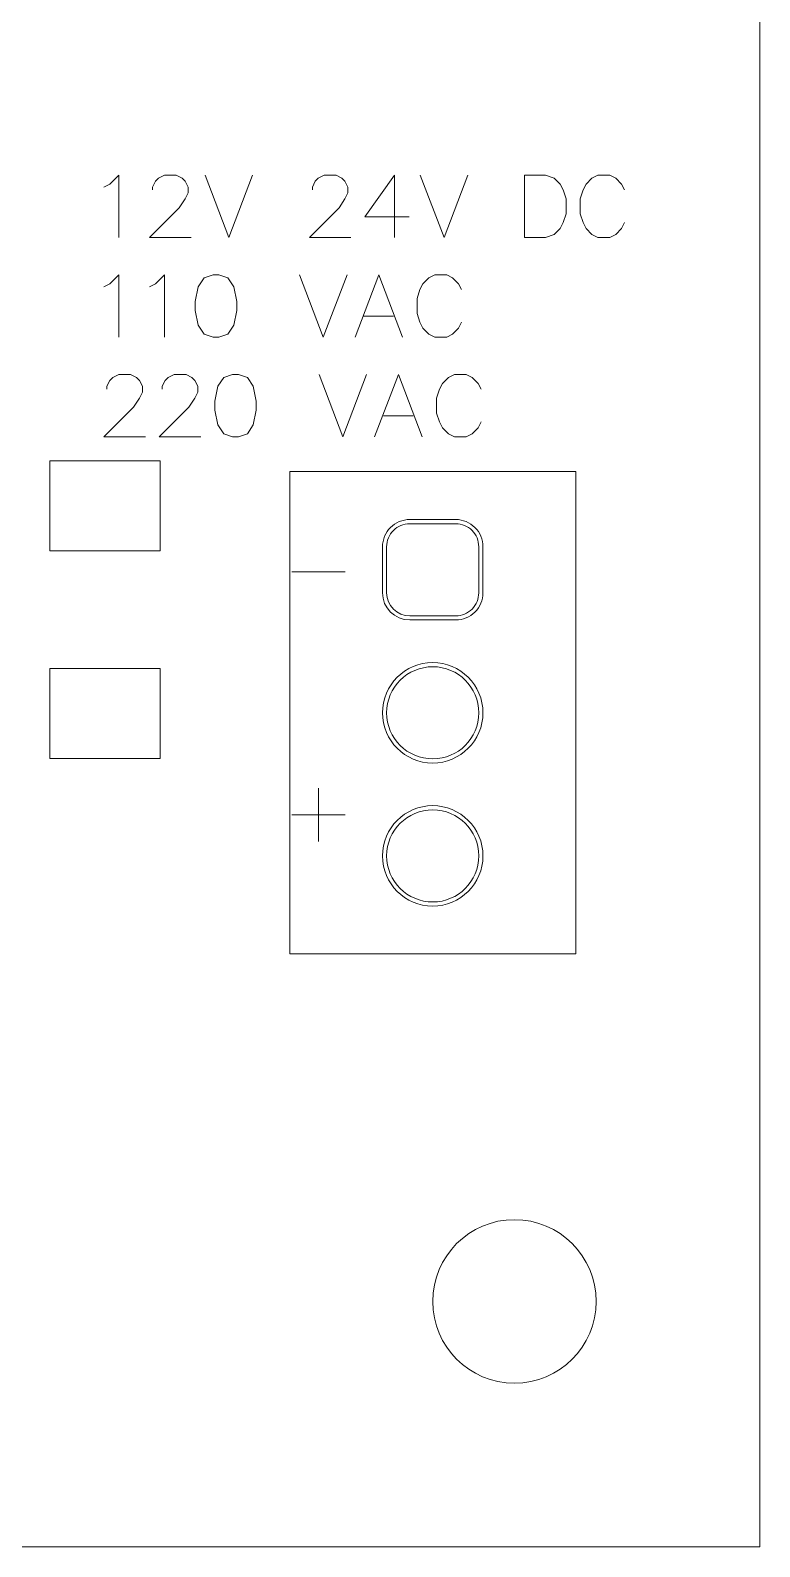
# Model space of a CAD drawing. Header units: millimetres. Extents: x -105 to 95, y -39 to 71.
# Drawn here: x 77.43 to 95.27, y -39.48 to -2.38 of the extents above; entities that cross this region are included whole.
import ezdxf

# ---------------------------------------------------------------- set-up
doc = ezdxf.new("R2010")
doc.units = ezdxf.units.MM
doc.header["$MEASUREMENT"] = 0
for name, color, linetype in [('KeepOutLayer', 7, 'Continuous'), ('MultiLayer', 7, 'Continuous'), ('TopOverlay', 7, 'Continuous')]:
    doc.layers.add(name, color=color, linetype=linetype)

msp = doc.modelspace()

# ---------------------------------------------------------------- linework, layer by layer
at = {"layer": 'KeepOutLayer', "lineweight": 9}
for points in [[(95.2741, -39.4797), (95.2741, -39.4797), (95.2741, 70.5203), (95.2741, 70.5203)], [(-104.7259, -39.4797), (-104.7259, -39.4797), (95.2741, -39.4797), (95.2741, -39.4797)]]:
    msp.add_open_spline(points, degree=3, dxfattribs=at)
at = {"layer": 'MultiLayer', "lineweight": 9}
for points in [[(80.6057, -12.9173), (80.6057, -12.9173), (77.9025, -12.9173), (77.9025, -12.9173)], [(77.9025, -12.9173), (77.9025, -12.9173), (77.9025, -15.1205), (77.9025, -15.1205)], [(80.6057, -15.1205), (80.6057, -15.1205), (80.6057, -12.9173), (80.6057, -12.9173)], [(83.7741, -13.1797), (83.7741, -13.1797), (90.7741, -13.1797), (90.7741, -13.1797)], [(83.7741, -24.9797), (83.7741, -24.9797), (83.7741, -13.1797), (83.7741, -13.1797)], [(90.7741, -24.9797), (90.7741, -24.9797), (90.7741, -13.1797), (90.7741, -13.1797)], [(87.8376, -14.3511), (87.8376, -14.3511), (86.7106, -14.3511), (86.7106, -14.3511)], [(87.8376, -14.4527), (87.8376, -14.4527), (86.7106, -14.4527), (86.7106, -14.4527)], [(77.9025, -15.1205), (77.9025, -15.1205), (80.6057, -15.1205), (80.6057, -15.1205)], [(86.0455, -15.0162), (86.0455, -15.0162), (86.0455, -16.1432), (86.0455, -16.1432)], [(86.1471, -15.0162), (86.1471, -15.0162), (86.1471, -16.1432), (86.1471, -16.1432)], [(88.4011, -16.1432), (88.4011, -16.1432), (88.4011, -15.0162), (88.4011, -15.0162)], [(88.5027, -16.1432), (88.5027, -16.1432), (88.5027, -15.0162), (88.5027, -15.0162)], [(86.0455, -16.1432), (86.0455, -16.5105), (86.3433, -16.8083), (86.7106, -16.8083)], [(86.1471, -16.1432), (86.1471, -16.4544), (86.3994, -16.7067), (86.7106, -16.7067)], [(86.7106, -16.7067), (86.7106, -16.7067), (87.8376, -16.7067), (87.8376, -16.7067)], [(86.7106, -16.8083), (86.7106, -16.8083), (87.8376, -16.8083), (87.8376, -16.8083)], [(80.6057, -17.9973), (80.6057, -17.9973), (77.9025, -17.9973), (77.9025, -17.9973)], [(77.9025, -17.9973), (77.9025, -17.9973), (77.9025, -20.2005), (77.9025, -20.2005)], [(80.6057, -20.2005), (80.6057, -20.2005), (80.6057, -17.9973), (80.6057, -17.9973)], [(77.9025, -20.2005), (77.9025, -20.2005), (80.6057, -20.2005), (80.6057, -20.2005)], [(83.7741, -24.9797), (83.7741, -24.9797), (90.7741, -24.9797), (90.7741, -24.9797)]]:
    msp.add_open_spline(points, degree=3, dxfattribs=at)
for points, knots in [([(86.7106, -14.3511), (86.5342, -14.3511), (86.365, -14.4212), (86.2403, -14.5459), (86.2403, -14.5459), (86.1156, -14.6706), (86.0455, -14.8398), (86.0455, -15.0162)], [0, 0, 0, 0, 0.3333333, 0.3333333, 0.3333333, 0.3333333, 1, 1, 1, 1]), ([(86.7106, -14.4527), (86.5612, -14.4527), (86.4178, -14.5121), (86.3122, -14.6177), (86.3122, -14.6177), (86.2065, -14.7234), (86.1471, -14.8668), (86.1471, -15.0162)], [0, 0, 0, 0, 0.3333333, 0.3333333, 0.3333333, 0.3333333, 1, 1, 1, 1]), ([(88.5027, -15.0162), (88.5027, -14.8398), (88.4326, -14.6706), (88.3079, -14.5459), (88.3079, -14.5459), (88.1832, -14.4212), (88.014, -14.3511), (87.8376, -14.3511)], [0, 0, 0, 0, 0.3333333, 0.3333333, 0.3333333, 0.3333333, 1, 1, 1, 1]), ([(88.4011, -15.0162), (88.4011, -14.8668), (88.3417, -14.7234), (88.2361, -14.6177), (88.2361, -14.6177), (88.1304, -14.5121), (87.9871, -14.4527), (87.8376, -14.4527)], [0, 0, 0, 0, 0.3333333, 0.3333333, 0.3333333, 0.3333333, 1, 1, 1, 1]), ([(87.8376, -16.8083), (88.014, -16.8083), (88.1832, -16.7382), (88.3079, -16.6135), (88.3079, -16.6135), (88.4326, -16.4888), (88.5027, -16.3196), (88.5027, -16.1432)], [0, 0, 0, 0, 0.3333333, 0.3333333, 0.3333333, 0.3333333, 1, 1, 1, 1]), ([(87.8376, -16.7067), (87.9871, -16.7067), (88.1304, -16.6473), (88.2361, -16.5417), (88.2361, -16.5417), (88.3417, -16.436), (88.4011, -16.2927), (88.4011, -16.1432)], [0, 0, 0, 0, 0.3333333, 0.3333333, 0.3333333, 0.3333333, 1, 1, 1, 1]), ([(87.2741, -20.3083), (87.9527, -20.3083), (88.5027, -19.7582), (88.5027, -19.0797), (88.5027, -19.0797), (88.5027, -18.4011), (87.9527, -17.8511), (87.2741, -17.8511), (87.2741, -17.8511), (86.5956, -17.8511), (86.0455, -18.4011), (86.0455, -19.0797), (86.0455, -19.0797), (86.0455, -19.7582), (86.5956, -20.3083), (87.2741, -20.3083)], [0, 0, 0, 0, 0.2, 0.2, 0.2, 0.2, 0.4, 0.4, 0.4, 0.4, 0.6, 0.6, 0.6, 0.6, 1, 1, 1, 1]), ([(87.2741, -20.2067), (87.8965, -20.2067), (88.4011, -19.7021), (88.4011, -19.0797), (88.4011, -19.0797), (88.4011, -18.4572), (87.8965, -17.9527), (87.2741, -17.9527), (87.2741, -17.9527), (86.6517, -17.9527), (86.1471, -18.4572), (86.1471, -19.0797), (86.1471, -19.0797), (86.1471, -19.7021), (86.6517, -20.2067), (87.2741, -20.2067)], [0, 0, 0, 0, 0.2, 0.2, 0.2, 0.2, 0.4, 0.4, 0.4, 0.4, 0.6, 0.6, 0.6, 0.6, 1, 1, 1, 1]), ([(87.2741, -23.8083), (87.9527, -23.8083), (88.5027, -23.2582), (88.5027, -22.5797), (88.5027, -22.5797), (88.5027, -21.9012), (87.9527, -21.3511), (87.2741, -21.3511), (87.2741, -21.3511), (86.5956, -21.3511), (86.0455, -21.9011), (86.0455, -22.5797), (86.0455, -22.5797), (86.0455, -23.2582), (86.5956, -23.8083), (87.2741, -23.8083)], [0, 0, 0, 0, 0.2, 0.2, 0.2, 0.2, 0.4, 0.4, 0.4, 0.4, 0.6, 0.6, 0.6, 0.6, 1, 1, 1, 1]), ([(87.2741, -23.7067), (87.8965, -23.7067), (88.4011, -23.2021), (88.4011, -22.5797), (88.4011, -22.5797), (88.4011, -21.9573), (87.8965, -21.4527), (87.2741, -21.4527), (87.2741, -21.4527), (86.6517, -21.4527), (86.1471, -21.9573), (86.1471, -22.5797), (86.1471, -22.5797), (86.1471, -23.2021), (86.6517, -23.7067), (87.2741, -23.7067)], [0, 0, 0, 0, 0.2, 0.2, 0.2, 0.2, 0.4, 0.4, 0.4, 0.4, 0.6, 0.6, 0.6, 0.6, 1, 1, 1, 1]), ([(91.2741, -33.4797), (91.2741, -32.3751), (90.3787, -31.4797), (89.2741, -31.4797), (89.2741, -31.4797), (88.1695, -31.4797), (87.2741, -32.3751), (87.2741, -33.4797), (87.2741, -33.4797), (87.2741, -34.5843), (88.1695, -35.4797), (89.2741, -35.4797), (89.2741, -35.4797), (90.3787, -35.4797), (91.2741, -34.5843), (91.2741, -33.4797)], [0, 0, 0, 0, 0.2, 0.2, 0.2, 0.2, 0.4, 0.4, 0.4, 0.4, 0.6, 0.6, 0.6, 0.6, 1, 1, 1, 1])]:
    msp.add_open_spline(points, degree=3, knots=knots, dxfattribs=at)
at = {"layer": 'TopOverlay', "color": 6, "lineweight": 9}
for points in [[(79.3732, -6.1437), (79.3732, -6.1437), (79.5909, -5.926), (79.5909, -5.926)], [(79.5909, -5.926), (79.5909, -5.926), (79.5909, -7.4497), (79.5909, -7.4497)], [(80.5631, -5.9986), (80.5631, -5.9986), (80.7082, -5.926), (80.7082, -5.926)], [(80.7082, -5.926), (80.7082, -5.926), (80.9985, -5.926), (80.9985, -5.926)], [(80.9985, -5.926), (80.9985, -5.926), (81.1436, -5.9986), (81.1436, -5.9986)], [(81.7023, -5.926), (81.7023, -5.926), (82.2827, -7.4497), (82.2827, -7.4497)], [(82.8632, -5.926), (82.8632, -5.926), (82.2827, -7.4497), (82.2827, -7.4497)], [(84.4739, -5.9986), (84.4739, -5.9986), (84.619, -5.926), (84.619, -5.926)], [(84.619, -5.926), (84.619, -5.926), (84.9092, -5.926), (84.9092, -5.926)], [(84.9092, -5.926), (84.9092, -5.926), (85.0543, -5.9986), (85.0543, -5.9986)], [(86.3386, -5.926), (86.3386, -5.926), (85.613, -6.9418), (85.613, -6.9418)], [(86.3386, -5.926), (86.3386, -5.926), (86.3386, -7.4497), (86.3386, -7.4497)], [(86.9698, -5.926), (86.9698, -5.926), (87.5503, -7.4497), (87.5503, -7.4497)], [(88.1307, -5.926), (88.1307, -5.926), (87.5503, -7.4497), (87.5503, -7.4497)], [(89.5238, -5.926), (89.5238, -5.926), (89.5238, -7.4497), (89.5238, -7.4497)], [(89.5238, -5.926), (89.5238, -5.926), (90.0317, -5.926), (90.0317, -5.926)], [(90.0317, -5.926), (90.0317, -5.926), (90.2493, -5.9986), (90.2493, -5.9986)], [(91.3159, -5.926), (91.3159, -5.926), (91.1708, -5.9986), (91.1708, -5.9986)], [(91.6061, -5.926), (91.6061, -5.926), (91.3159, -5.926), (91.3159, -5.926)], [(91.7512, -5.9986), (91.7512, -5.9986), (91.6061, -5.926), (91.6061, -5.926)], [(79.2281, -6.2162), (79.2281, -6.2162), (79.3732, -6.1437), (79.3732, -6.1437)], [(80.418, -6.2162), (80.418, -6.2162), (80.4906, -6.0711), (80.4906, -6.0711)], [(80.418, -6.2888), (80.418, -6.2888), (80.418, -6.2162), (80.418, -6.2162)], [(80.4906, -6.0711), (80.4906, -6.0711), (80.5631, -5.9986), (80.5631, -5.9986)], [(81.1436, -5.9986), (81.1436, -5.9986), (81.2161, -6.0711), (81.2161, -6.0711)], [(81.2161, -6.0711), (81.2161, -6.0711), (81.2887, -6.2162), (81.2887, -6.2162)], [(81.2887, -6.2162), (81.2887, -6.2162), (81.2887, -6.3613), (81.2887, -6.3613)], [(84.3288, -6.2162), (84.3288, -6.2162), (84.4013, -6.0711), (84.4013, -6.0711)], [(84.3288, -6.2888), (84.3288, -6.2888), (84.3288, -6.2162), (84.3288, -6.2162)], [(84.4013, -6.0711), (84.4013, -6.0711), (84.4739, -5.9986), (84.4739, -5.9986)], [(85.0543, -5.9986), (85.0543, -5.9986), (85.1269, -6.0711), (85.1269, -6.0711)], [(85.1269, -6.0711), (85.1269, -6.0711), (85.1994, -6.2162), (85.1994, -6.2162)], [(85.1994, -6.2162), (85.1994, -6.2162), (85.1994, -6.3613), (85.1994, -6.3613)], [(90.2493, -5.9986), (90.2493, -5.9986), (90.3945, -6.1437), (90.3945, -6.1437)], [(90.3945, -6.1437), (90.3945, -6.1437), (90.467, -6.2888), (90.467, -6.2888)], [(90.467, -6.2888), (90.467, -6.2888), (90.5396, -6.5064), (90.5396, -6.5064)], [(90.9531, -6.2888), (90.9531, -6.2888), (90.8806, -6.5064), (90.8806, -6.5064)], [(91.0257, -6.1437), (91.0257, -6.1437), (90.9531, -6.2888), (90.9531, -6.2888)], [(91.1708, -5.9986), (91.1708, -5.9986), (91.0257, -6.1437), (91.0257, -6.1437)], [(91.8964, -6.1437), (91.8964, -6.1437), (91.7512, -5.9986), (91.7512, -5.9986)], [(91.9689, -6.2888), (91.9689, -6.2888), (91.8964, -6.1437), (91.8964, -6.1437)], [(81.2161, -6.5064), (81.2161, -6.5064), (81.071, -6.7241), (81.071, -6.7241)], [(81.2887, -6.3613), (81.2887, -6.3613), (81.2161, -6.5064), (81.2161, -6.5064)], [(85.1269, -6.5064), (85.1269, -6.5064), (84.9818, -6.7241), (84.9818, -6.7241)], [(85.1994, -6.3613), (85.1994, -6.3613), (85.1269, -6.5064), (85.1269, -6.5064)], [(90.5396, -6.5064), (90.5396, -6.5064), (90.5396, -6.8692), (90.5396, -6.8692)], [(90.8806, -6.5064), (90.8806, -6.5064), (90.8806, -6.8692), (90.8806, -6.8692)], [(81.071, -6.7241), (81.071, -6.7241), (80.3455, -7.4497), (80.3455, -7.4497)], [(84.9818, -6.7241), (84.9818, -6.7241), (84.2562, -7.4497), (84.2562, -7.4497)], [(85.613, -6.9418), (85.613, -6.9418), (86.7014, -6.9418), (86.7014, -6.9418)], [(90.5396, -6.8692), (90.5396, -6.8692), (90.467, -7.0869), (90.467, -7.0869)], [(90.8806, -6.8692), (90.8806, -6.8692), (90.9531, -7.0869), (90.9531, -7.0869)], [(90.2493, -7.3771), (90.2493, -7.3771), (90.0317, -7.4497), (90.0317, -7.4497)], [(90.3945, -7.232), (90.3945, -7.232), (90.2493, -7.3771), (90.2493, -7.3771)], [(90.467, -7.0869), (90.467, -7.0869), (90.3945, -7.232), (90.3945, -7.232)], [(90.9531, -7.0869), (90.9531, -7.0869), (91.0257, -7.232), (91.0257, -7.232)], [(91.0257, -7.232), (91.0257, -7.232), (91.1708, -7.3771), (91.1708, -7.3771)], [(91.1708, -7.3771), (91.1708, -7.3771), (91.3159, -7.4497), (91.3159, -7.4497)], [(91.6061, -7.4497), (91.6061, -7.4497), (91.7512, -7.3771), (91.7512, -7.3771)], [(91.7512, -7.3771), (91.7512, -7.3771), (91.8964, -7.232), (91.8964, -7.232)], [(91.8964, -7.232), (91.8964, -7.232), (91.9689, -7.0869), (91.9689, -7.0869)], [(80.3455, -7.4497), (80.3455, -7.4497), (81.3612, -7.4497), (81.3612, -7.4497)], [(84.2562, -7.4497), (84.2562, -7.4497), (85.272, -7.4497), (85.272, -7.4497)], [(90.0317, -7.4497), (90.0317, -7.4497), (89.5238, -7.4497), (89.5238, -7.4497)], [(91.3159, -7.4497), (91.3159, -7.4497), (91.6061, -7.4497), (91.6061, -7.4497)], [(79.3732, -8.5817), (79.3732, -8.5817), (79.5909, -8.364), (79.5909, -8.364)], [(79.5909, -8.364), (79.5909, -8.364), (79.5909, -9.8877), (79.5909, -9.8877)], [(80.4906, -8.5817), (80.4906, -8.5817), (80.7082, -8.364), (80.7082, -8.364)], [(80.7082, -8.364), (80.7082, -8.364), (80.7082, -9.8877), (80.7082, -9.8877)], [(81.6805, -8.4366), (81.6805, -8.4366), (81.5354, -8.6542), (81.5354, -8.6542)], [(81.8982, -8.364), (81.8982, -8.364), (81.6805, -8.4366), (81.6805, -8.4366)], [(82.0433, -8.364), (82.0433, -8.364), (81.8982, -8.364), (81.8982, -8.364)], [(82.2609, -8.4366), (82.2609, -8.4366), (82.0433, -8.364), (82.0433, -8.364)], [(82.406, -8.6542), (82.406, -8.6542), (82.2609, -8.4366), (82.2609, -8.4366)], [(84.0168, -8.364), (84.0168, -8.364), (84.5972, -9.8877), (84.5972, -9.8877)], [(85.1777, -8.364), (85.1777, -8.364), (84.5972, -9.8877), (84.5972, -9.8877)], [(85.954, -8.364), (85.954, -8.364), (85.3736, -9.8877), (85.3736, -9.8877)], [(86.5345, -9.8877), (86.5345, -9.8877), (85.954, -8.364), (85.954, -8.364)], [(87.1802, -8.4366), (87.1802, -8.4366), (87.0351, -8.5817), (87.0351, -8.5817)], [(87.3253, -8.364), (87.3253, -8.364), (87.1802, -8.4366), (87.1802, -8.4366)], [(87.6156, -8.364), (87.6156, -8.364), (87.3253, -8.364), (87.3253, -8.364)], [(87.7607, -8.4366), (87.7607, -8.4366), (87.6156, -8.364), (87.6156, -8.364)], [(87.9058, -8.5817), (87.9058, -8.5817), (87.7607, -8.4366), (87.7607, -8.4366)], [(79.2281, -8.6542), (79.2281, -8.6542), (79.3732, -8.5817), (79.3732, -8.5817)], [(80.3455, -8.6542), (80.3455, -8.6542), (80.4906, -8.5817), (80.4906, -8.5817)], [(81.5354, -8.6542), (81.5354, -8.6542), (81.4628, -9.017), (81.4628, -9.017)], [(82.4786, -9.017), (82.4786, -9.017), (82.406, -8.6542), (82.406, -8.6542)], [(86.9626, -8.7268), (86.9626, -8.7268), (86.89, -8.9445), (86.89, -8.9445)], [(87.0351, -8.5817), (87.0351, -8.5817), (86.9626, -8.7268), (86.9626, -8.7268)], [(87.9783, -8.7268), (87.9783, -8.7268), (87.9058, -8.5817), (87.9058, -8.5817)], [(81.4628, -9.017), (81.4628, -9.017), (81.4628, -9.2347), (81.4628, -9.2347)], [(81.4628, -9.2347), (81.4628, -9.2347), (81.5354, -9.5975), (81.5354, -9.5975)], [(82.406, -9.5975), (82.406, -9.5975), (82.4786, -9.2347), (82.4786, -9.2347)], [(82.4786, -9.2347), (82.4786, -9.2347), (82.4786, -9.017), (82.4786, -9.017)], [(86.89, -8.9445), (86.89, -8.9445), (86.89, -9.3072), (86.89, -9.3072)], [(81.5354, -9.5975), (81.5354, -9.5975), (81.6805, -9.8151), (81.6805, -9.8151)], [(82.2609, -9.8151), (82.2609, -9.8151), (82.406, -9.5975), (82.406, -9.5975)], [(85.5913, -9.3798), (85.5913, -9.3798), (86.3168, -9.3798), (86.3168, -9.3798)], [(86.89, -9.3072), (86.89, -9.3072), (86.9626, -9.5249), (86.9626, -9.5249)], [(86.9626, -9.5249), (86.9626, -9.5249), (87.0351, -9.67), (87.0351, -9.67)], [(87.9058, -9.67), (87.9058, -9.67), (87.9783, -9.5249), (87.9783, -9.5249)], [(81.6805, -9.8151), (81.6805, -9.8151), (81.8982, -9.8877), (81.8982, -9.8877)], [(81.8982, -9.8877), (81.8982, -9.8877), (82.0433, -9.8877), (82.0433, -9.8877)], [(82.0433, -9.8877), (82.0433, -9.8877), (82.2609, -9.8151), (82.2609, -9.8151)], [(87.0351, -9.67), (87.0351, -9.67), (87.1802, -9.8151), (87.1802, -9.8151)], [(87.1802, -9.8151), (87.1802, -9.8151), (87.3253, -9.8877), (87.3253, -9.8877)], [(87.3253, -9.8877), (87.3253, -9.8877), (87.6156, -9.8877), (87.6156, -9.8877)], [(87.6156, -9.8877), (87.6156, -9.8877), (87.7607, -9.8151), (87.7607, -9.8151)], [(87.7607, -9.8151), (87.7607, -9.8151), (87.9058, -9.67), (87.9058, -9.67)], [(79.3007, -11.0922), (79.3007, -11.0922), (79.3732, -10.9471), (79.3732, -10.9471)], [(79.3007, -11.1648), (79.3007, -11.1648), (79.3007, -11.0922), (79.3007, -11.0922)], [(79.3732, -10.9471), (79.3732, -10.9471), (79.4458, -10.8746), (79.4458, -10.8746)], [(79.4458, -10.8746), (79.4458, -10.8746), (79.5909, -10.802), (79.5909, -10.802)], [(79.5909, -10.802), (79.5909, -10.802), (79.8811, -10.802), (79.8811, -10.802)], [(79.8811, -10.802), (79.8811, -10.802), (80.0262, -10.8746), (80.0262, -10.8746)], [(80.0262, -10.8746), (80.0262, -10.8746), (80.0988, -10.9471), (80.0988, -10.9471)], [(80.0988, -10.9471), (80.0988, -10.9471), (80.1713, -11.0922), (80.1713, -11.0922)], [(80.1713, -11.0922), (80.1713, -11.0922), (80.1713, -11.2373), (80.1713, -11.2373)], [(80.6574, -11.0922), (80.6574, -11.0922), (80.73, -10.9471), (80.73, -10.9471)], [(80.6574, -11.1648), (80.6574, -11.1648), (80.6574, -11.0922), (80.6574, -11.0922)], [(80.73, -10.9471), (80.73, -10.9471), (80.8026, -10.8746), (80.8026, -10.8746)], [(80.8026, -10.8746), (80.8026, -10.8746), (80.9477, -10.802), (80.9477, -10.802)], [(80.9477, -10.802), (80.9477, -10.802), (81.2379, -10.802), (81.2379, -10.802)], [(81.2379, -10.802), (81.2379, -10.802), (81.383, -10.8746), (81.383, -10.8746)], [(81.383, -10.8746), (81.383, -10.8746), (81.4556, -10.9471), (81.4556, -10.9471)], [(81.4556, -10.9471), (81.4556, -10.9471), (81.5281, -11.0922), (81.5281, -11.0922)], [(81.5281, -11.0922), (81.5281, -11.0922), (81.5281, -11.2373), (81.5281, -11.2373)], [(82.0142, -11.0922), (82.0142, -11.0922), (81.9417, -11.455), (81.9417, -11.455)], [(82.1594, -10.8746), (82.1594, -10.8746), (82.0142, -11.0922), (82.0142, -11.0922)], [(82.377, -10.802), (82.377, -10.802), (82.1594, -10.8746), (82.1594, -10.8746)], [(82.5221, -10.802), (82.5221, -10.802), (82.377, -10.802), (82.377, -10.802)], [(82.7398, -10.8746), (82.7398, -10.8746), (82.5221, -10.802), (82.5221, -10.802)], [(82.8849, -11.0922), (82.8849, -11.0922), (82.7398, -10.8746), (82.7398, -10.8746)], [(82.9575, -11.455), (82.9575, -11.455), (82.8849, -11.0922), (82.8849, -11.0922)], [(84.4957, -10.802), (84.4957, -10.802), (85.0761, -12.3257), (85.0761, -12.3257)], [(85.6566, -10.802), (85.6566, -10.802), (85.0761, -12.3257), (85.0761, -12.3257)], [(86.4329, -10.802), (86.4329, -10.802), (85.8525, -12.3257), (85.8525, -12.3257)], [(87.0133, -12.3257), (87.0133, -12.3257), (86.4329, -10.802), (86.4329, -10.802)], [(87.514, -11.0197), (87.514, -11.0197), (87.4414, -11.1648), (87.4414, -11.1648)], [(87.6591, -10.8746), (87.6591, -10.8746), (87.514, -11.0197), (87.514, -11.0197)], [(87.8042, -10.802), (87.8042, -10.802), (87.6591, -10.8746), (87.6591, -10.8746)], [(88.0944, -10.802), (88.0944, -10.802), (87.8042, -10.802), (87.8042, -10.802)], [(88.2395, -10.8746), (88.2395, -10.8746), (88.0944, -10.802), (88.0944, -10.802)], [(88.3847, -11.0197), (88.3847, -11.0197), (88.2395, -10.8746), (88.2395, -10.8746)], [(88.4572, -11.1648), (88.4572, -11.1648), (88.3847, -11.0197), (88.3847, -11.0197)], [(80.0988, -11.3825), (80.0988, -11.3825), (79.9537, -11.6001), (79.9537, -11.6001)], [(80.1713, -11.2373), (80.1713, -11.2373), (80.0988, -11.3825), (80.0988, -11.3825)], [(81.4556, -11.3825), (81.4556, -11.3825), (81.3105, -11.6001), (81.3105, -11.6001)], [(81.5281, -11.2373), (81.5281, -11.2373), (81.4556, -11.3825), (81.4556, -11.3825)], [(81.9417, -11.455), (81.9417, -11.455), (81.9417, -11.6727), (81.9417, -11.6727)], [(82.9575, -11.6727), (82.9575, -11.6727), (82.9575, -11.455), (82.9575, -11.455)], [(87.4414, -11.1648), (87.4414, -11.1648), (87.3689, -11.3825), (87.3689, -11.3825)], [(87.3689, -11.3825), (87.3689, -11.3825), (87.3689, -11.7452), (87.3689, -11.7452)], [(79.9537, -11.6001), (79.9537, -11.6001), (79.2281, -12.3257), (79.2281, -12.3257)], [(81.3105, -11.6001), (81.3105, -11.6001), (80.5849, -12.3257), (80.5849, -12.3257)], [(81.9417, -11.6727), (81.9417, -11.6727), (82.0142, -12.0355), (82.0142, -12.0355)], [(82.8849, -12.0355), (82.8849, -12.0355), (82.9575, -11.6727), (82.9575, -11.6727)], [(86.0701, -11.8178), (86.0701, -11.8178), (86.7957, -11.8178), (86.7957, -11.8178)], [(87.3689, -11.7452), (87.3689, -11.7452), (87.4414, -11.9629), (87.4414, -11.9629)], [(82.0142, -12.0355), (82.0142, -12.0355), (82.1594, -12.2531), (82.1594, -12.2531)], [(82.7398, -12.2531), (82.7398, -12.2531), (82.8849, -12.0355), (82.8849, -12.0355)], [(87.4414, -11.9629), (87.4414, -11.9629), (87.514, -12.108), (87.514, -12.108)], [(87.514, -12.108), (87.514, -12.108), (87.6591, -12.2531), (87.6591, -12.2531)], [(88.2395, -12.2531), (88.2395, -12.2531), (88.3847, -12.108), (88.3847, -12.108)], [(88.3847, -12.108), (88.3847, -12.108), (88.4572, -11.9629), (88.4572, -11.9629)], [(79.2281, -12.3257), (79.2281, -12.3257), (80.2439, -12.3257), (80.2439, -12.3257)], [(80.5849, -12.3257), (80.5849, -12.3257), (81.6007, -12.3257), (81.6007, -12.3257)], [(82.1594, -12.2531), (82.1594, -12.2531), (82.377, -12.3257), (82.377, -12.3257)], [(82.377, -12.3257), (82.377, -12.3257), (82.5221, -12.3257), (82.5221, -12.3257)], [(82.5221, -12.3257), (82.5221, -12.3257), (82.7398, -12.2531), (82.7398, -12.2531)], [(87.6591, -12.2531), (87.6591, -12.2531), (87.8042, -12.3257), (87.8042, -12.3257)], [(87.8042, -12.3257), (87.8042, -12.3257), (88.0944, -12.3257), (88.0944, -12.3257)], [(88.0944, -12.3257), (88.0944, -12.3257), (88.2395, -12.2531), (88.2395, -12.2531)]]:
    msp.add_open_spline(points, degree=3, dxfattribs=at)
at = {"layer": 'TopOverlay', "lineweight": 9}
for points in [[(83.8281, -15.6267), (83.8281, -15.6267), (85.1341, -15.6267), (85.1341, -15.6267)], [(84.4811, -20.9197), (84.4811, -20.9197), (84.4811, -22.2257), (84.4811, -22.2257)], [(83.8281, -21.5727), (83.8281, -21.5727), (85.1341, -21.5727), (85.1341, -21.5727)]]:
    msp.add_open_spline(points, degree=3, dxfattribs=at)

doc.saveas('drawing.dxf')
